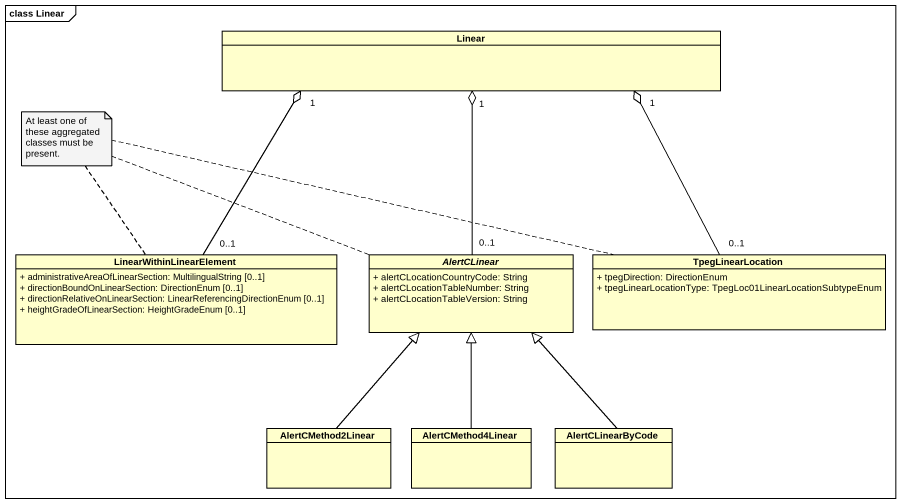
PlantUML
@startuml
mainframe class Linear
hide circle
hide empty members
skinparam classAttributeIconSize 0
class Linear
class LinearWithinLinearElement {
  + administrativeAreaOfLinearSection: MultilingualString [0..1]
  + directionBoundOnLinearSection: DirectionEnum [0..1]
  + directionRelativeOnLinearSection: LinearReferencingDirectionEnum [0..1]
  + heightGradeOfLinearSection: HeightGradeEnum [0..1]
}
abstract class AlertCLinear {
  + alertCLocationCountryCode: String
  + alertCLocationTableNumber: String
  + alertCLocationTableVersion: String
}
class TpegLinearLocation {
  + tpegDirection: DirectionEnum
  + tpegLinearLocationType: TpegLoc01LinearLocationSubtypeEnum
}
class AlertCMethod2Linear
class AlertCMethod4Linear
class AlertCLinearByCode
LinearWithinLinearElement "0..1" -up-o "1" Linear
AlertCLinear "0..1" -up-o "1" Linear
TpegLinearLocation "0..1" -up-o "1" Linear
AlertCMethod2Linear -up-|> AlertCLinear
AlertCMethod4Linear -up-|> AlertCLinear
AlertCLinearByCode -up-|> AlertCLinear
note as N1
  At least one of these aggregated classes must be present.
end note
N1 .. AlertCLinear
N1 .. TpegLinearLocation
N1 .. LinearWithinLinearElement
@enduml
